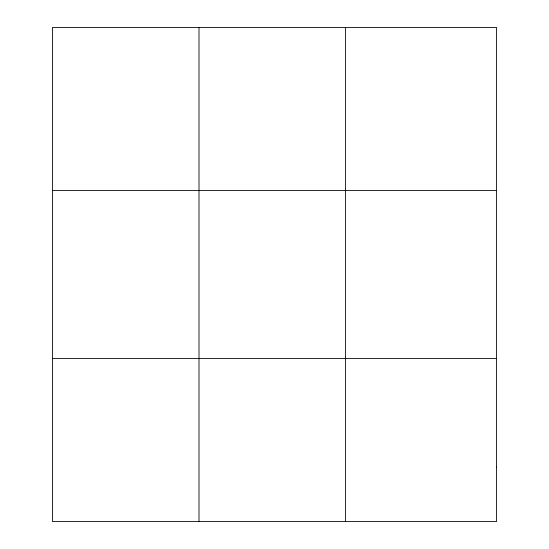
<?xml version="1.0" encoding="UTF-8"?>
<svg xmlns="http://www.w3.org/2000/svg" width="549" height="549" viewBox="0 0 549 549"><rect width="100%" height="100%" fill="white"/><g stroke="black" fill="none" stroke-linecap="round" stroke-linejoin="round"><path stroke-width="0.82" d="M199.006 27.45L199.006 521.55M345.554 27.45L345.554 521.55M52.457 190.503L496.543 190.503M52.457 358.497L496.543 358.497M496.543 467.199L496.543 521.55L52.457 521.55L52.457 27.45L496.543 27.45L496.543 467.199"/></g></svg>
